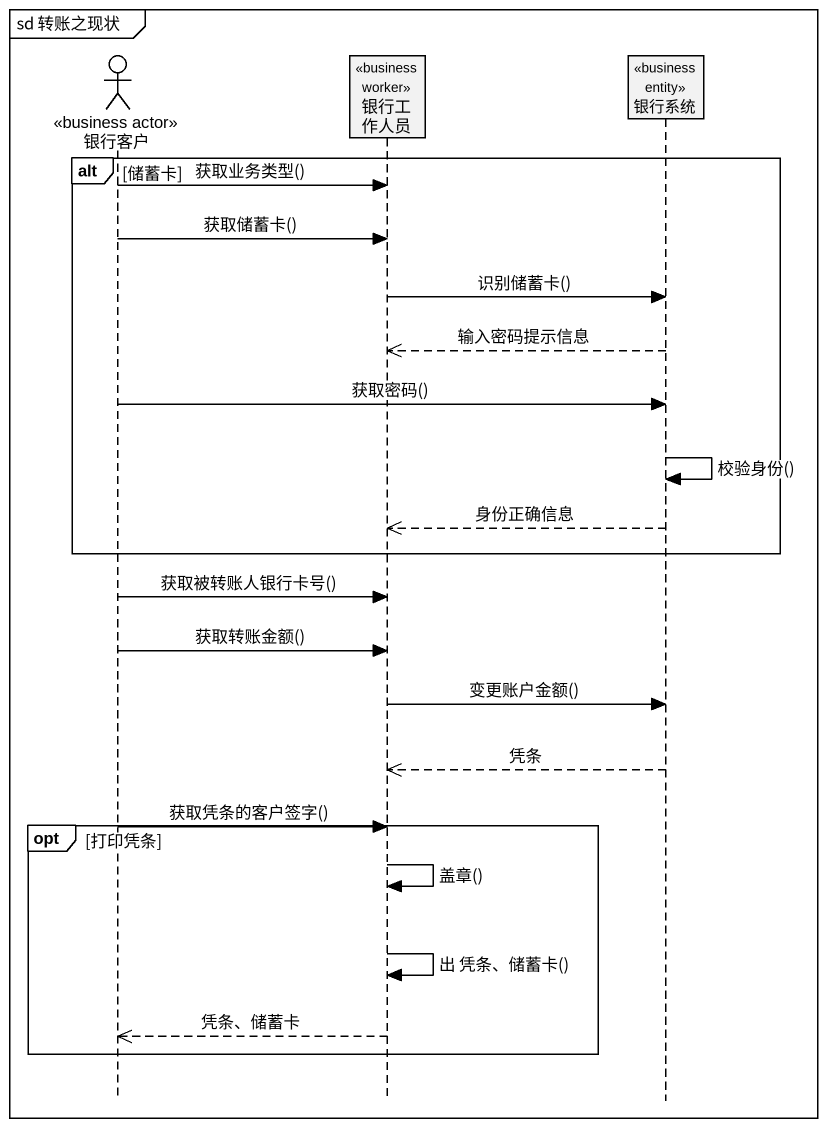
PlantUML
@startuml
mainframe sd 转账之现状
hide footbox
actor 银行客户 <<business actor>>
participant 银行工作人员 <<business worker>>
participant 银行系统 <<business entity>>

alt 储蓄卡
  银行客户 -> 银行工作人员 : 获取业务类型()
  银行客户 -> 银行工作人员 : 获取储蓄卡()
  银行工作人员 -> 银行系统 : 识别储蓄卡()
  银行系统 -->> 银行工作人员 : 输入密码提示信息
  银行客户 -> 银行系统 : 获取密码()
  银行系统 -> 银行系统 : 校验身份()
  银行系统 -->> 银行工作人员 : 身份正确信息
end
银行客户 -> 银行工作人员 : 获取被转账人银行卡号()
银行客户 -> 银行工作人员 : 获取转账金额()
银行工作人员 -> 银行系统 : 变更账户金额()
银行系统 -->> 银行工作人员 : 凭条
opt 打印凭条
  银行客户 -> 银行工作人员 : 获取凭条的客户签字()
  银行工作人员 -> 银行工作人员 : 盖章()
  银行工作人员 -> 银行工作人员 : 出 凭条、储蓄卡()
  银行工作人员 -->> 银行客户 : 凭条、储蓄卡
end
@enduml
